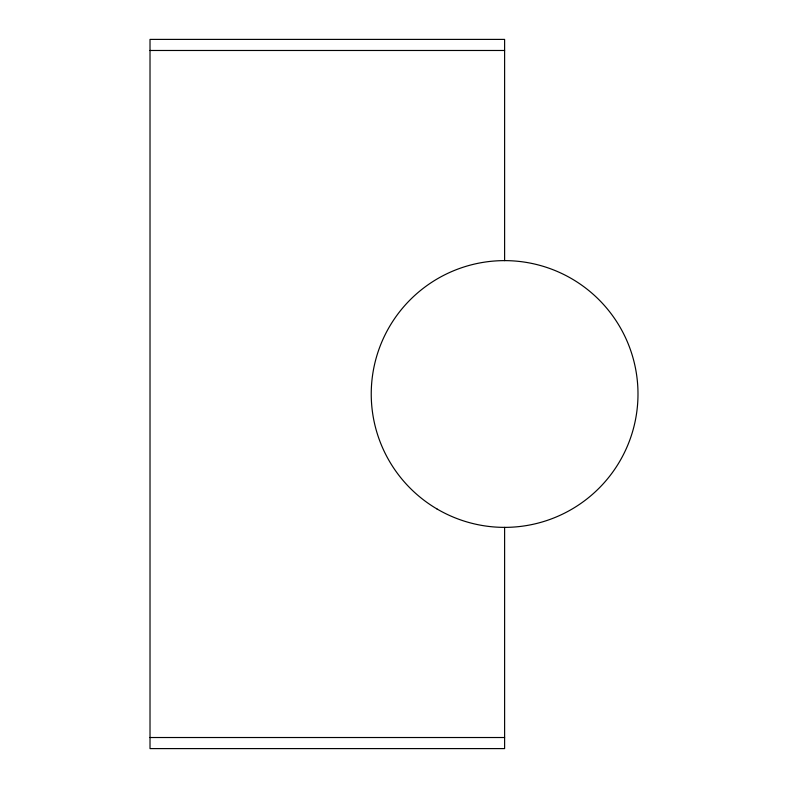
<?xml version="1.0" encoding="UTF-8"?>
<svg xmlns="http://www.w3.org/2000/svg" width="788" height="788" viewBox="0 0 788 788"><rect width="100%" height="100%" fill="white"/><g stroke="black" fill="none" stroke-linecap="round" stroke-linejoin="round"><path stroke-width="1.18" d="M150.016 50.481L504.615 50.481M150.016 737.519L504.615 737.519M504.615 260.651L504.615 39.4L150.016 39.4L150.016 748.6L504.615 748.6L504.615 527.349M436.936 508.93A133.379 133.379 0 0 0 637.985 395.152A133.379 133.379 0 0 0 438.926 277.918A133.379 133.379 0 0 0 436.936 508.93"/></g></svg>
